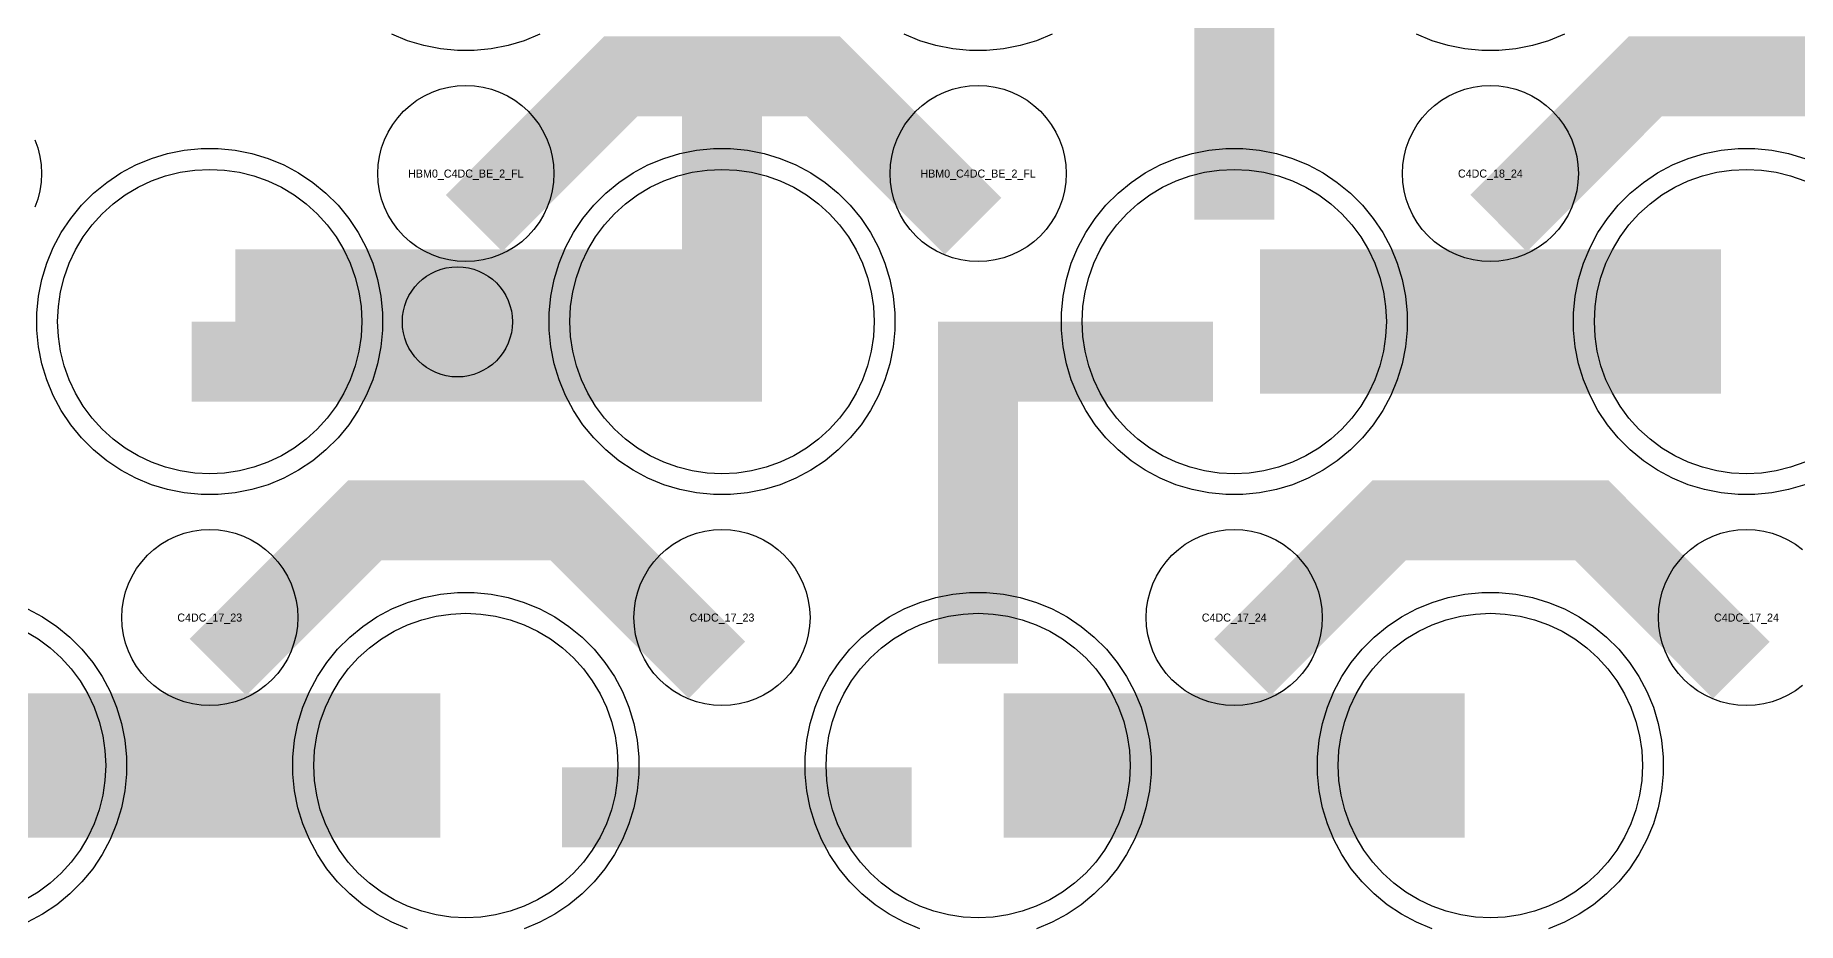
# Model space of a CAD drawing. Extents: x -11880 to 11880, y -14992 to 14992.
# Drawn here: x -4694 to -4144, y -12533 to -12256 of the extents above; entities that cross this region are included whole.
import ezdxf
from ezdxf.enums import TextEntityAlignment as Align

# ---------------------------------------------------------------- set-up
doc = ezdxf.new("R2010")
doc.units = 0
doc.header["$MEASUREMENT"] = 0
for name, color, linetype in [('GDS_775_DT_237', 138, 'CONTINUOUS'), ('RDL1_FS', 34, 'CONTINUOUS'), ('RDL_BS', 160, 'CONTINUOUS')]:
    doc.layers.add(name, color=color, linetype=linetype)

msp = doc.modelspace()

# ---------------------------------------------------------------- linework, layer by layer
at = {"layer": 'RDL1_FS'}
for points in [[(-4640, -12392.919), (-4644.657, -12392.69), (-4649.268, -12392.006), (-4653.791, -12390.874), (-4658.181, -12389.302), (-4662.395, -12387.31), (-4666.395, -12384.912), (-4670.14, -12382.134), (-4673.594, -12379.004), (-4676.724, -12375.55), (-4679.502, -12371.805), (-4681.9, -12367.805), (-4683.892, -12363.591), (-4685.464, -12359.201), (-4686.596, -12354.678), (-4687.28, -12350.067), (-4687.509, -12345.41), (-4687.28, -12340.753), (-4686.596, -12336.142), (-4685.464, -12331.619), (-4683.892, -12327.229), (-4681.9, -12323.015), (-4679.502, -12319.015), (-4676.724, -12315.27), (-4673.594, -12311.816), (-4670.14, -12308.686), (-4666.395, -12305.908), (-4662.395, -12303.51), (-4658.181, -12301.518), (-4653.791, -12299.946), (-4649.268, -12298.814), (-4644.657, -12298.13), (-4640, -12297.901), (-4635.343, -12298.13), (-4630.732, -12298.814), (-4626.209, -12299.946), (-4621.819, -12301.518), (-4617.605, -12303.51), (-4613.605, -12305.908), (-4609.86, -12308.686), (-4606.406, -12311.816), (-4603.276, -12315.27), (-4600.498, -12319.015), (-4598.1, -12323.015), (-4596.108, -12327.229), (-4594.536, -12331.619), (-4593.404, -12336.142), (-4592.72, -12340.753), (-4592.491, -12345.41), (-4592.72, -12350.067), (-4593.404, -12354.678), (-4594.536, -12359.201), (-4596.108, -12363.591), (-4598.1, -12367.805), (-4600.498, -12371.805), (-4603.276, -12375.55), (-4606.406, -12379.004), (-4609.86, -12382.134), (-4613.605, -12384.912), (-4617.605, -12387.31), (-4621.819, -12389.302), (-4626.209, -12390.874), (-4630.732, -12392.006), (-4635.343, -12392.69)], [(-4480, -12392.919), (-4484.657, -12392.69), (-4489.268, -12392.006), (-4493.791, -12390.874), (-4498.181, -12389.302), (-4502.395, -12387.31), (-4506.395, -12384.912), (-4510.14, -12382.134), (-4513.594, -12379.004), (-4516.724, -12375.55), (-4519.502, -12371.805), (-4521.9, -12367.805), (-4523.892, -12363.591), (-4525.464, -12359.201), (-4526.596, -12354.678), (-4527.28, -12350.067), (-4527.509, -12345.41), (-4527.28, -12340.753), (-4526.596, -12336.142), (-4525.464, -12331.619), (-4523.892, -12327.229), (-4521.9, -12323.015), (-4519.502, -12319.015), (-4516.724, -12315.27), (-4513.594, -12311.816), (-4510.14, -12308.686), (-4506.395, -12305.908), (-4502.395, -12303.51), (-4498.181, -12301.518), (-4493.791, -12299.946), (-4489.268, -12298.814), (-4484.657, -12298.13), (-4480, -12297.901), (-4475.343, -12298.13), (-4470.732, -12298.814), (-4466.209, -12299.946), (-4461.819, -12301.518), (-4457.605, -12303.51), (-4453.605, -12305.908), (-4449.86, -12308.686), (-4446.406, -12311.816), (-4443.276, -12315.27), (-4440.498, -12319.015), (-4438.1, -12323.015), (-4436.108, -12327.229), (-4434.536, -12331.619), (-4433.404, -12336.142), (-4432.72, -12340.753), (-4432.491, -12345.41), (-4432.72, -12350.067), (-4433.404, -12354.678), (-4434.536, -12359.201), (-4436.108, -12363.591), (-4438.1, -12367.805), (-4440.498, -12371.805), (-4443.276, -12375.55), (-4446.406, -12379.004), (-4449.86, -12382.134), (-4453.605, -12384.912), (-4457.605, -12387.31), (-4461.819, -12389.302), (-4466.209, -12390.874), (-4470.732, -12392.006), (-4475.343, -12392.69)]]:
    msp.add_lwpolyline(points, close=True, dxfattribs=at)
at = {"layer": 'RDL1_FS', "color": 240, "true_color": 0xed1f24}
for points in [[(-4320, -12392.919), (-4324.657, -12392.69), (-4329.268, -12392.006), (-4333.791, -12390.874), (-4338.181, -12389.302), (-4342.395, -12387.31), (-4346.395, -12384.912), (-4350.14, -12382.134), (-4353.594, -12379.004), (-4356.724, -12375.55), (-4359.502, -12371.805), (-4361.9, -12367.805), (-4363.892, -12363.591), (-4365.464, -12359.201), (-4366.596, -12354.678), (-4367.28, -12350.067), (-4367.509, -12345.41), (-4367.28, -12340.753), (-4366.596, -12336.142), (-4365.464, -12331.619), (-4363.892, -12327.229), (-4361.9, -12323.015), (-4359.502, -12319.015), (-4356.724, -12315.27), (-4353.594, -12311.816), (-4350.14, -12308.686), (-4346.395, -12305.908), (-4342.395, -12303.51), (-4338.181, -12301.518), (-4333.791, -12299.946), (-4329.268, -12298.814), (-4324.657, -12298.13), (-4320, -12297.901), (-4315.343, -12298.13), (-4310.732, -12298.814), (-4306.209, -12299.946), (-4301.819, -12301.518), (-4297.605, -12303.51), (-4293.605, -12305.908), (-4289.86, -12308.686), (-4286.406, -12311.816), (-4283.276, -12315.27), (-4280.498, -12319.015), (-4278.1, -12323.015), (-4276.108, -12327.229), (-4274.536, -12331.619), (-4273.404, -12336.142), (-4272.72, -12340.753), (-4272.491, -12345.41), (-4272.72, -12350.067), (-4273.404, -12354.678), (-4274.536, -12359.201), (-4276.108, -12363.591), (-4278.1, -12367.805), (-4280.498, -12371.805), (-4283.276, -12375.55), (-4286.406, -12379.004), (-4289.86, -12382.134), (-4293.605, -12384.912), (-4297.605, -12387.31), (-4301.819, -12389.302), (-4306.209, -12390.874), (-4310.732, -12392.006), (-4315.343, -12392.69)], [(-4560, -12531.484), (-4564.657, -12531.255), (-4569.268, -12530.571), (-4573.791, -12529.439), (-4578.181, -12527.867), (-4582.395, -12525.875), (-4586.395, -12523.477), (-4590.14, -12520.699), (-4593.594, -12517.569), (-4596.724, -12514.115), (-4599.502, -12510.37), (-4601.9, -12506.37), (-4603.892, -12502.156), (-4605.464, -12497.766), (-4606.596, -12493.243), (-4607.28, -12488.632), (-4607.509, -12483.975), (-4607.28, -12479.318), (-4606.596, -12474.707), (-4605.464, -12470.184), (-4603.892, -12465.794), (-4601.9, -12461.58), (-4599.502, -12457.58), (-4596.724, -12453.835), (-4593.594, -12450.381), (-4590.14, -12447.251), (-4586.395, -12444.473), (-4582.395, -12442.075), (-4578.181, -12440.083), (-4573.791, -12438.511), (-4569.268, -12437.379), (-4564.657, -12436.695), (-4560, -12436.466), (-4555.343, -12436.695), (-4550.732, -12437.379), (-4546.209, -12438.511), (-4541.819, -12440.083), (-4537.605, -12442.075), (-4533.605, -12444.473), (-4529.86, -12447.251), (-4526.406, -12450.381), (-4523.276, -12453.835), (-4520.498, -12457.58), (-4518.1, -12461.58), (-4516.108, -12465.794), (-4514.536, -12470.184), (-4513.404, -12474.707), (-4512.72, -12479.318), (-4512.491, -12483.975), (-4512.72, -12488.632), (-4513.404, -12493.243), (-4514.536, -12497.766), (-4516.108, -12502.156), (-4518.1, -12506.37), (-4520.498, -12510.37), (-4523.276, -12514.115), (-4526.406, -12517.569), (-4529.86, -12520.699), (-4533.605, -12523.477), (-4537.605, -12525.875), (-4541.819, -12527.867), (-4546.209, -12529.439), (-4550.732, -12530.571), (-4555.343, -12531.255)], [(-4400, -12531.484), (-4404.657, -12531.255), (-4409.268, -12530.571), (-4413.791, -12529.439), (-4418.181, -12527.867), (-4422.395, -12525.875), (-4426.395, -12523.477), (-4430.14, -12520.699), (-4433.594, -12517.569), (-4436.724, -12514.115), (-4439.502, -12510.37), (-4441.9, -12506.37), (-4443.892, -12502.156), (-4445.464, -12497.766), (-4446.596, -12493.243), (-4447.28, -12488.632), (-4447.509, -12483.975), (-4447.28, -12479.318), (-4446.596, -12474.707), (-4445.464, -12470.184), (-4443.892, -12465.794), (-4441.9, -12461.58), (-4439.502, -12457.58), (-4436.724, -12453.835), (-4433.594, -12450.381), (-4430.14, -12447.251), (-4426.395, -12444.473), (-4422.395, -12442.075), (-4418.181, -12440.083), (-4413.791, -12438.511), (-4409.268, -12437.379), (-4404.657, -12436.695), (-4400, -12436.466), (-4395.343, -12436.695), (-4390.732, -12437.379), (-4386.209, -12438.511), (-4381.819, -12440.083), (-4377.605, -12442.075), (-4373.605, -12444.473), (-4369.86, -12447.251), (-4366.406, -12450.381), (-4363.276, -12453.835), (-4360.498, -12457.58), (-4358.1, -12461.58), (-4356.108, -12465.794), (-4354.536, -12470.184), (-4353.404, -12474.707), (-4352.72, -12479.318), (-4352.491, -12483.975), (-4352.72, -12488.632), (-4353.404, -12493.243), (-4354.536, -12497.766), (-4356.108, -12502.156), (-4358.1, -12506.37), (-4360.498, -12510.37), (-4363.276, -12514.115), (-4366.406, -12517.569), (-4369.86, -12520.699), (-4373.605, -12523.477), (-4377.605, -12525.875), (-4381.819, -12527.867), (-4386.209, -12529.439), (-4390.732, -12530.571), (-4395.343, -12531.255)], [(-4240, -12531.484), (-4244.657, -12531.255), (-4249.268, -12530.571), (-4253.791, -12529.439), (-4258.181, -12527.867), (-4262.395, -12525.875), (-4266.395, -12523.477), (-4270.14, -12520.699), (-4273.594, -12517.569), (-4276.724, -12514.115), (-4279.502, -12510.37), (-4281.9, -12506.37), (-4283.892, -12502.156), (-4285.464, -12497.766), (-4286.596, -12493.243), (-4287.28, -12488.632), (-4287.509, -12483.975), (-4287.28, -12479.318), (-4286.596, -12474.707), (-4285.464, -12470.184), (-4283.892, -12465.794), (-4281.9, -12461.58), (-4279.502, -12457.58), (-4276.724, -12453.835), (-4273.594, -12450.381), (-4270.14, -12447.251), (-4266.395, -12444.473), (-4262.395, -12442.075), (-4258.181, -12440.083), (-4253.791, -12438.511), (-4249.268, -12437.379), (-4244.657, -12436.695), (-4240, -12436.466), (-4235.343, -12436.695), (-4230.732, -12437.379), (-4226.209, -12438.511), (-4221.819, -12440.083), (-4217.605, -12442.075), (-4213.605, -12444.473), (-4209.86, -12447.251), (-4206.406, -12450.381), (-4203.276, -12453.835), (-4200.498, -12457.58), (-4198.1, -12461.58), (-4196.108, -12465.794), (-4194.536, -12470.184), (-4193.404, -12474.707), (-4192.72, -12479.318), (-4192.491, -12483.975), (-4192.72, -12488.632), (-4193.404, -12493.243), (-4194.536, -12497.766), (-4196.108, -12502.156), (-4198.1, -12506.37), (-4200.498, -12510.37), (-4203.276, -12514.115), (-4206.406, -12517.569), (-4209.86, -12520.699), (-4213.605, -12523.477), (-4217.605, -12525.875), (-4221.819, -12527.867), (-4226.209, -12529.439), (-4230.732, -12530.571), (-4235.343, -12531.255)]]:
    msp.add_lwpolyline(points, close=True, dxfattribs=at)
for points in [[(-4141.819, -12389.302), (-4146.209, -12390.874), (-4150.732, -12392.006), (-4155.343, -12392.69), (-4160, -12392.919), (-4164.657, -12392.69), (-4169.268, -12392.006), (-4173.791, -12390.874), (-4178.181, -12389.302), (-4182.395, -12387.31), (-4186.395, -12384.912), (-4190.14, -12382.134), (-4193.594, -12379.004), (-4196.724, -12375.55), (-4199.502, -12371.805), (-4201.9, -12367.805), (-4203.892, -12363.591), (-4205.464, -12359.201), (-4206.596, -12354.678), (-4207.28, -12350.067), (-4207.509, -12345.41), (-4207.28, -12340.753), (-4206.596, -12336.142), (-4205.464, -12331.619), (-4203.892, -12327.229), (-4201.9, -12323.015), (-4199.502, -12319.015), (-4196.724, -12315.27), (-4193.594, -12311.816), (-4190.14, -12308.686), (-4186.395, -12305.908), (-4182.395, -12303.51), (-4178.181, -12301.518), (-4173.791, -12299.946), (-4169.268, -12298.814), (-4164.657, -12298.13), (-4160, -12297.901), (-4155.343, -12298.13), (-4150.732, -12298.814), (-4146.209, -12299.946), (-4141.819, -12301.518)], [(-4697.605, -12442.075), (-4693.605, -12444.473), (-4689.86, -12447.251), (-4686.406, -12450.381), (-4683.276, -12453.835), (-4680.498, -12457.58), (-4678.1, -12461.58), (-4676.108, -12465.794), (-4674.536, -12470.184), (-4673.404, -12474.707), (-4672.72, -12479.318), (-4672.491, -12483.975), (-4672.72, -12488.632), (-4673.404, -12493.243), (-4674.536, -12497.766), (-4676.108, -12502.156), (-4678.1, -12506.37), (-4680.498, -12510.37), (-4683.276, -12514.115), (-4686.406, -12517.569), (-4689.86, -12520.699), (-4693.605, -12523.477), (-4697.605, -12525.875)]]:
    msp.add_lwpolyline(points, dxfattribs=at)
at = {"layer": 'RDL1_FS'}
for points in [[(-4631.998, -12345.41, 45, 45, 0), (-4559.998, -12345.41, 45, 45, 0)], [(-4559.998, -12345.41, 45, 45, 0), (-4487.998, -12345.41, 45, 45, 0)]]:
    msp.add_lwpolyline(points, format="xyseb", dxfattribs=at)
at = {"layer": 'RDL1_FS', "color": 240, "true_color": 0xed1f24}
for points in [[(-4311.998, -12345.41, 45, 45, 0), (-4239.998, -12345.41, 45, 45, 0)], [(-4239.998, -12345.41, 45, 45, 0), (-4167.998, -12345.41, 45, 45, 0)], [(-4711.998, -12483.975, 45, 45, 0), (-4639.998, -12483.975, 45, 45, 0)], [(-4639.998, -12483.975, 45, 45, 0), (-4567.998, -12483.975, 45, 45, 0)], [(-4391.998, -12483.975, 45, 45, 0), (-4319.998, -12483.975, 45, 45, 0)], [(-4319.998, -12483.975, 45, 45, 0), (-4247.998, -12483.975, 45, 45, 0)]]:
    msp.add_lwpolyline(points, format="xyseb", dxfattribs=at)
at = {"layer": 'RDL1_FS'}
msp.add_circle((-4562.643, -12345.496), 17.2, dxfattribs=at)
at = {"layer": 'RDL_BS', "color": 240, "true_color": 0xed1f24}
for points in [[(-4320, -12313.622, 25, 25, 0), (-4320, -12206.845, 25, 25, 0)], [(-4320, -12237.314, 25, 25, 0), (-4320, -12282.934, 25, 25, 0)], [(-4400, -12452.187, 25, 25, 0), (-4400, -12345.41, 25, 25, 0)], [(-4412.5, -12357.91, 25, 25, 0), (-4326.667, -12357.91, 25, 25, 0)], [(-4372.944, -12357.91, 25, 25, 0), (-4331.74, -12357.91, 25, 25, 0)], [(-4400, -12375.879, 25, 25, 0), (-4400, -12421.499, 25, 25, 0)], [(-4529.984, -12496.988, 25, 25, 0), (-4420.719, -12496.988, 25, 25, 0)]]:
    msp.add_lwpolyline(points, format="xyseb", dxfattribs=at)
at = {"layer": 'RDL_BS'}
for points in [[(-4480, -12370.41, 25, 25, 0), (-4480, -12256.409, 25, 25, 0)], [(-4557.438, -12314.724, 25, 25, 0), (-4511.623, -12268.909, 25, 25, 0), (-4478.07, -12268.909, 25, 25, 0)], [(-4401.599, -12315.623, 25, 25, 0), (-4448.313, -12268.909, 25, 25, 0), (-4478.071, -12268.909, 25, 25, 0)], [(-4237.438, -12314.724, 25, 25, 0), (-4191.623, -12268.909, 25, 25, 0), (-4158.07, -12268.909, 25, 25, 0)], [(-4081.599, -12315.623, 25, 25, 0), (-4128.313, -12268.909, 25, 25, 0), (-4158.071, -12268.909, 25, 25, 0)], [(-4645.603, -12357.91, 25, 25, 0), (-4467.5, -12357.91, 25, 25, 0)], [(-4637.438, -12453.289, 25, 25, 0), (-4591.623, -12407.474, 25, 25, 0), (-4558.07, -12407.474, 25, 25, 0)], [(-4481.599, -12454.188, 25, 25, 0), (-4528.313, -12407.474, 25, 25, 0), (-4558.071, -12407.474, 25, 25, 0)], [(-4317.438, -12453.289, 25, 25, 0), (-4271.623, -12407.474, 25, 25, 0), (-4238.07, -12407.474, 25, 25, 0)], [(-4161.599, -12454.188, 25, 25, 0), (-4208.313, -12407.474, 25, 25, 0), (-4238.071, -12407.474, 25, 25, 0)]]:
    msp.add_lwpolyline(points, format="xyseb", dxfattribs=at)
for points in [[(-4536.885, -12255.72), (-4541.795, -12257.751), (-4546.835, -12259.282), (-4552.062, -12260.328), (-4557.356, -12260.845), (-4562.644, -12260.845), (-4567.938, -12260.328), (-4573.165, -12259.282), (-4578.205, -12257.751), (-4583.115, -12255.72)], [(-4694.598, -12288.703), (-4693.691, -12291.238), (-4693.034, -12293.857), (-4692.638, -12296.529), (-4692.506, -12299.222), (-4692.638, -12301.915), (-4693.034, -12304.587), (-4693.691, -12307.206), (-4694.598, -12309.741)], [(-4142.557, -12459.041), (-4144.72, -12460.644), (-4147.044, -12462.037), (-4149.481, -12463.189), (-4152.016, -12464.096), (-4154.635, -12464.753), (-4157.307, -12465.149), (-4160, -12465.281), (-4162.693, -12465.149), (-4165.365, -12464.753), (-4167.984, -12464.096), (-4170.519, -12463.189), (-4172.956, -12462.037), (-4175.28, -12460.644), (-4177.443, -12459.041), (-4179.442, -12457.229), (-4181.254, -12455.23), (-4182.857, -12453.067), (-4184.25, -12450.743), (-4185.402, -12448.306), (-4186.309, -12445.771), (-4186.966, -12443.152), (-4187.362, -12440.48), (-4187.494, -12437.787), (-4187.362, -12435.094), (-4186.966, -12432.422), (-4186.309, -12429.803), (-4185.402, -12427.268), (-4184.25, -12424.831), (-4182.857, -12422.507), (-4181.254, -12420.344), (-4179.442, -12418.345), (-4177.443, -12416.533), (-4175.28, -12414.93), (-4172.956, -12413.537), (-4170.519, -12412.385), (-4167.984, -12411.478), (-4165.365, -12410.821), (-4162.693, -12410.425), (-4160, -12410.293), (-4157.307, -12410.425), (-4154.635, -12410.821), (-4152.016, -12411.478), (-4149.481, -12412.385), (-4147.044, -12413.537), (-4144.72, -12414.93), (-4142.557, -12416.533)]]:
    msp.add_lwpolyline(points, dxfattribs=at)
at = {"layer": 'RDL_BS', "color": 240, "true_color": 0xed1f24}
for points in [[(-4376.885, -12255.72), (-4381.795, -12257.751), (-4386.835, -12259.282), (-4392.062, -12260.328), (-4397.356, -12260.845), (-4402.644, -12260.845), (-4407.938, -12260.328), (-4413.165, -12259.282), (-4418.205, -12257.751), (-4423.115, -12255.72)], [(-4216.885, -12255.72), (-4221.795, -12257.751), (-4226.835, -12259.282), (-4232.062, -12260.328), (-4237.356, -12260.845), (-4242.644, -12260.845), (-4247.938, -12260.328), (-4253.165, -12259.282), (-4258.205, -12257.751), (-4263.115, -12255.72)], [(-4141.795, -12396.316), (-4146.835, -12397.847), (-4152.062, -12398.893), (-4157.356, -12399.41), (-4162.644, -12399.41), (-4167.938, -12398.893), (-4173.165, -12397.847), (-4178.205, -12396.316), (-4183.115, -12394.285), (-4187.777, -12391.793), (-4192.191, -12388.846), (-4196.292, -12385.484), (-4200.074, -12381.702), (-4203.436, -12377.601), (-4206.383, -12373.187), (-4208.875, -12368.525), (-4210.906, -12363.615), (-4212.437, -12358.575), (-4213.483, -12353.348), (-4214, -12348.054), (-4214, -12342.766), (-4213.483, -12337.472), (-4212.437, -12332.245), (-4210.906, -12327.205), (-4208.875, -12322.295), (-4206.383, -12317.633), (-4203.436, -12313.219), (-4200.074, -12309.118), (-4196.292, -12305.336), (-4192.191, -12301.974), (-4187.777, -12299.027), (-4183.115, -12296.535), (-4178.205, -12294.504), (-4173.165, -12292.973), (-4167.938, -12291.927), (-4162.644, -12291.41), (-4157.356, -12291.41), (-4152.062, -12291.927), (-4146.835, -12292.973), (-4141.795, -12294.504)], [(-4578.205, -12534.881), (-4583.115, -12532.85), (-4587.777, -12530.358), (-4592.191, -12527.411), (-4596.292, -12524.049), (-4600.074, -12520.267), (-4603.436, -12516.166), (-4606.383, -12511.752), (-4608.875, -12507.09), (-4610.906, -12502.18), (-4612.437, -12497.14), (-4613.483, -12491.913), (-4614, -12486.619), (-4614, -12481.331), (-4613.483, -12476.037), (-4612.437, -12470.81), (-4610.906, -12465.77), (-4608.875, -12460.86), (-4606.383, -12456.198), (-4603.436, -12451.784), (-4600.074, -12447.683), (-4596.292, -12443.901), (-4592.191, -12440.539), (-4587.777, -12437.592), (-4583.115, -12435.1), (-4578.205, -12433.069), (-4573.165, -12431.538), (-4567.938, -12430.492), (-4562.644, -12429.975), (-4557.356, -12429.975), (-4552.062, -12430.492), (-4546.835, -12431.538), (-4541.795, -12433.069), (-4536.885, -12435.1), (-4532.223, -12437.592), (-4527.809, -12440.539), (-4523.708, -12443.901), (-4519.926, -12447.683), (-4516.564, -12451.784), (-4513.617, -12456.198), (-4511.125, -12460.86), (-4509.094, -12465.77), (-4507.563, -12470.81), (-4506.517, -12476.037), (-4506, -12481.331), (-4506, -12486.619), (-4506.517, -12491.913), (-4507.563, -12497.14), (-4509.094, -12502.18), (-4511.125, -12507.09), (-4513.617, -12511.752), (-4516.564, -12516.166), (-4519.926, -12520.267), (-4523.708, -12524.049), (-4527.809, -12527.411), (-4532.223, -12530.358), (-4536.885, -12532.85), (-4541.795, -12534.881)], [(-4418.205, -12534.881), (-4423.115, -12532.85), (-4427.777, -12530.358), (-4432.191, -12527.411), (-4436.292, -12524.049), (-4440.074, -12520.267), (-4443.436, -12516.166), (-4446.383, -12511.752), (-4448.875, -12507.09), (-4450.906, -12502.18), (-4452.437, -12497.14), (-4453.483, -12491.913), (-4454, -12486.619), (-4454, -12481.331), (-4453.483, -12476.037), (-4452.437, -12470.81), (-4450.906, -12465.77), (-4448.875, -12460.86), (-4446.383, -12456.198), (-4443.436, -12451.784), (-4440.074, -12447.683), (-4436.292, -12443.901), (-4432.191, -12440.539), (-4427.777, -12437.592), (-4423.115, -12435.1), (-4418.205, -12433.069), (-4413.165, -12431.538), (-4407.938, -12430.492), (-4402.644, -12429.975), (-4397.356, -12429.975), (-4392.062, -12430.492), (-4386.835, -12431.538), (-4381.795, -12433.069), (-4376.885, -12435.1), (-4372.223, -12437.592), (-4367.809, -12440.539), (-4363.708, -12443.901), (-4359.926, -12447.683), (-4356.564, -12451.784), (-4353.617, -12456.198), (-4351.125, -12460.86), (-4349.094, -12465.77), (-4347.563, -12470.81), (-4346.517, -12476.037), (-4346, -12481.331), (-4346, -12486.619), (-4346.517, -12491.913), (-4347.563, -12497.14), (-4349.094, -12502.18), (-4351.125, -12507.09), (-4353.617, -12511.752), (-4356.564, -12516.166), (-4359.926, -12520.267), (-4363.708, -12524.049), (-4367.809, -12527.411), (-4372.223, -12530.358), (-4376.885, -12532.85), (-4381.795, -12534.881)], [(-4258.205, -12534.881), (-4263.115, -12532.85), (-4267.777, -12530.358), (-4272.191, -12527.411), (-4276.292, -12524.049), (-4280.074, -12520.267), (-4283.436, -12516.166), (-4286.383, -12511.752), (-4288.875, -12507.09), (-4290.906, -12502.18), (-4292.437, -12497.14), (-4293.483, -12491.913), (-4294, -12486.619), (-4294, -12481.331), (-4293.483, -12476.037), (-4292.437, -12470.81), (-4290.906, -12465.77), (-4288.875, -12460.86), (-4286.383, -12456.198), (-4283.436, -12451.784), (-4280.074, -12447.683), (-4276.292, -12443.901), (-4272.191, -12440.539), (-4267.777, -12437.592), (-4263.115, -12435.1), (-4258.205, -12433.069), (-4253.165, -12431.538), (-4247.938, -12430.492), (-4242.644, -12429.975), (-4237.356, -12429.975), (-4232.062, -12430.492), (-4226.835, -12431.538), (-4221.795, -12433.069), (-4216.885, -12435.1), (-4212.223, -12437.592), (-4207.809, -12440.539), (-4203.708, -12443.901), (-4199.926, -12447.683), (-4196.564, -12451.784), (-4193.617, -12456.198), (-4191.125, -12460.86), (-4189.094, -12465.77), (-4187.563, -12470.81), (-4186.517, -12476.037), (-4186, -12481.331), (-4186, -12486.619), (-4186.517, -12491.913), (-4187.563, -12497.14), (-4189.094, -12502.18), (-4191.125, -12507.09), (-4193.617, -12511.752), (-4196.564, -12516.166), (-4199.926, -12520.267), (-4203.708, -12524.049), (-4207.809, -12527.411), (-4212.223, -12530.358), (-4216.885, -12532.85), (-4221.795, -12534.881)], [(-4696.885, -12435.1), (-4692.223, -12437.592), (-4687.809, -12440.539), (-4683.708, -12443.901), (-4679.926, -12447.683), (-4676.564, -12451.784), (-4673.617, -12456.198), (-4671.125, -12460.86), (-4669.094, -12465.77), (-4667.563, -12470.81), (-4666.517, -12476.037), (-4666, -12481.331), (-4666, -12486.619), (-4666.517, -12491.913), (-4667.563, -12497.14), (-4669.094, -12502.18), (-4671.125, -12507.09), (-4673.617, -12511.752), (-4676.564, -12516.166), (-4679.926, -12520.267), (-4683.708, -12524.049), (-4687.809, -12527.411), (-4692.223, -12530.358), (-4696.885, -12532.85)]]:
    msp.add_lwpolyline(points, dxfattribs=at)
at = {"layer": 'RDL_BS'}
for points in [[(-4560, -12326.716), (-4562.693, -12326.584), (-4565.365, -12326.188), (-4567.984, -12325.531), (-4570.519, -12324.624), (-4572.956, -12323.472), (-4575.28, -12322.079), (-4577.443, -12320.476), (-4579.442, -12318.664), (-4581.254, -12316.665), (-4582.857, -12314.502), (-4584.25, -12312.178), (-4585.402, -12309.741), (-4586.309, -12307.206), (-4586.966, -12304.587), (-4587.362, -12301.915), (-4587.494, -12299.222), (-4587.362, -12296.529), (-4586.966, -12293.857), (-4586.309, -12291.238), (-4585.402, -12288.703), (-4584.25, -12286.266), (-4582.857, -12283.942), (-4581.254, -12281.779), (-4579.442, -12279.78), (-4577.443, -12277.968), (-4575.28, -12276.365), (-4572.956, -12274.972), (-4570.519, -12273.82), (-4567.984, -12272.913), (-4565.365, -12272.256), (-4562.693, -12271.86), (-4560, -12271.728), (-4557.307, -12271.86), (-4554.635, -12272.256), (-4552.016, -12272.913), (-4549.481, -12273.82), (-4547.044, -12274.972), (-4544.72, -12276.365), (-4542.557, -12277.968), (-4540.558, -12279.78), (-4538.746, -12281.779), (-4537.143, -12283.942), (-4535.75, -12286.266), (-4534.598, -12288.703), (-4533.691, -12291.238), (-4533.034, -12293.857), (-4532.638, -12296.529), (-4532.506, -12299.222), (-4532.638, -12301.915), (-4533.034, -12304.587), (-4533.691, -12307.206), (-4534.598, -12309.741), (-4535.75, -12312.178), (-4537.143, -12314.502), (-4538.746, -12316.665), (-4540.558, -12318.664), (-4542.557, -12320.476), (-4544.72, -12322.079), (-4547.044, -12323.472), (-4549.481, -12324.624), (-4552.016, -12325.531), (-4554.635, -12326.188), (-4557.307, -12326.584)], [(-4400, -12326.716), (-4402.693, -12326.584), (-4405.365, -12326.188), (-4407.984, -12325.531), (-4410.519, -12324.624), (-4412.956, -12323.472), (-4415.28, -12322.079), (-4417.443, -12320.476), (-4419.442, -12318.664), (-4421.254, -12316.665), (-4422.857, -12314.502), (-4424.25, -12312.178), (-4425.402, -12309.741), (-4426.309, -12307.206), (-4426.966, -12304.587), (-4427.362, -12301.915), (-4427.494, -12299.222), (-4427.362, -12296.529), (-4426.966, -12293.857), (-4426.309, -12291.238), (-4425.402, -12288.703), (-4424.25, -12286.266), (-4422.857, -12283.942), (-4421.254, -12281.779), (-4419.442, -12279.78), (-4417.443, -12277.968), (-4415.28, -12276.365), (-4412.956, -12274.972), (-4410.519, -12273.82), (-4407.984, -12272.913), (-4405.365, -12272.256), (-4402.693, -12271.86), (-4400, -12271.728), (-4397.307, -12271.86), (-4394.635, -12272.256), (-4392.016, -12272.913), (-4389.481, -12273.82), (-4387.044, -12274.972), (-4384.72, -12276.365), (-4382.557, -12277.968), (-4380.558, -12279.78), (-4378.746, -12281.779), (-4377.143, -12283.942), (-4375.75, -12286.266), (-4374.598, -12288.703), (-4373.691, -12291.238), (-4373.034, -12293.857), (-4372.638, -12296.529), (-4372.506, -12299.222), (-4372.638, -12301.915), (-4373.034, -12304.587), (-4373.691, -12307.206), (-4374.598, -12309.741), (-4375.75, -12312.178), (-4377.143, -12314.502), (-4378.746, -12316.665), (-4380.558, -12318.664), (-4382.557, -12320.476), (-4384.72, -12322.079), (-4387.044, -12323.472), (-4389.481, -12324.624), (-4392.016, -12325.531), (-4394.635, -12326.188), (-4397.307, -12326.584)], [(-4240, -12326.716), (-4242.693, -12326.584), (-4245.365, -12326.188), (-4247.984, -12325.531), (-4250.519, -12324.624), (-4252.956, -12323.472), (-4255.28, -12322.079), (-4257.443, -12320.476), (-4259.442, -12318.664), (-4261.254, -12316.665), (-4262.857, -12314.502), (-4264.25, -12312.178), (-4265.402, -12309.741), (-4266.309, -12307.206), (-4266.966, -12304.587), (-4267.362, -12301.915), (-4267.494, -12299.222), (-4267.362, -12296.529), (-4266.966, -12293.857), (-4266.309, -12291.238), (-4265.402, -12288.703), (-4264.25, -12286.266), (-4262.857, -12283.942), (-4261.254, -12281.779), (-4259.442, -12279.78), (-4257.443, -12277.968), (-4255.28, -12276.365), (-4252.956, -12274.972), (-4250.519, -12273.82), (-4247.984, -12272.913), (-4245.365, -12272.256), (-4242.693, -12271.86), (-4240, -12271.728), (-4237.307, -12271.86), (-4234.635, -12272.256), (-4232.016, -12272.913), (-4229.481, -12273.82), (-4227.044, -12274.972), (-4224.72, -12276.365), (-4222.557, -12277.968), (-4220.558, -12279.78), (-4218.746, -12281.779), (-4217.143, -12283.942), (-4215.75, -12286.266), (-4214.598, -12288.703), (-4213.691, -12291.238), (-4213.034, -12293.857), (-4212.638, -12296.529), (-4212.506, -12299.222), (-4212.638, -12301.915), (-4213.034, -12304.587), (-4213.691, -12307.206), (-4214.598, -12309.741), (-4215.75, -12312.178), (-4217.143, -12314.502), (-4218.746, -12316.665), (-4220.558, -12318.664), (-4222.557, -12320.476), (-4224.72, -12322.079), (-4227.044, -12323.472), (-4229.481, -12324.624), (-4232.016, -12325.531), (-4234.635, -12326.188), (-4237.307, -12326.584)], [(-4642.644, -12399.41), (-4647.938, -12398.893), (-4653.165, -12397.847), (-4658.205, -12396.316), (-4663.115, -12394.285), (-4667.777, -12391.793), (-4672.191, -12388.846), (-4676.292, -12385.484), (-4680.074, -12381.702), (-4683.436, -12377.601), (-4686.383, -12373.187), (-4688.875, -12368.525), (-4690.906, -12363.615), (-4692.437, -12358.575), (-4693.483, -12353.348), (-4694, -12348.054), (-4694, -12342.766), (-4693.483, -12337.472), (-4692.437, -12332.245), (-4690.906, -12327.205), (-4688.875, -12322.295), (-4686.383, -12317.633), (-4683.436, -12313.219), (-4680.074, -12309.118), (-4676.292, -12305.336), (-4672.191, -12301.974), (-4667.777, -12299.027), (-4663.115, -12296.535), (-4658.205, -12294.504), (-4653.165, -12292.973), (-4647.938, -12291.927), (-4642.644, -12291.41), (-4637.356, -12291.41), (-4632.062, -12291.927), (-4626.835, -12292.973), (-4621.795, -12294.504), (-4616.885, -12296.535), (-4612.223, -12299.027), (-4607.809, -12301.974), (-4603.708, -12305.336), (-4599.926, -12309.118), (-4596.564, -12313.219), (-4593.617, -12317.633), (-4591.125, -12322.295), (-4589.094, -12327.205), (-4587.563, -12332.245), (-4586.517, -12337.472), (-4586, -12342.766), (-4586, -12348.054), (-4586.517, -12353.348), (-4587.563, -12358.575), (-4589.094, -12363.615), (-4591.125, -12368.525), (-4593.617, -12373.187), (-4596.564, -12377.601), (-4599.926, -12381.702), (-4603.708, -12385.484), (-4607.809, -12388.846), (-4612.223, -12391.793), (-4616.885, -12394.285), (-4621.795, -12396.316), (-4626.835, -12397.847), (-4632.062, -12398.893), (-4637.356, -12399.41)], [(-4482.644, -12399.41), (-4487.938, -12398.893), (-4493.165, -12397.847), (-4498.205, -12396.316), (-4503.115, -12394.285), (-4507.777, -12391.793), (-4512.191, -12388.846), (-4516.292, -12385.484), (-4520.074, -12381.702), (-4523.436, -12377.601), (-4526.383, -12373.187), (-4528.875, -12368.525), (-4530.906, -12363.615), (-4532.437, -12358.575), (-4533.483, -12353.348), (-4534, -12348.054), (-4534, -12342.766), (-4533.483, -12337.472), (-4532.437, -12332.245), (-4530.906, -12327.205), (-4528.875, -12322.295), (-4526.383, -12317.633), (-4523.436, -12313.219), (-4520.074, -12309.118), (-4516.292, -12305.336), (-4512.191, -12301.974), (-4507.777, -12299.027), (-4503.115, -12296.535), (-4498.205, -12294.504), (-4493.165, -12292.973), (-4487.938, -12291.927), (-4482.644, -12291.41), (-4477.356, -12291.41), (-4472.062, -12291.927), (-4466.835, -12292.973), (-4461.795, -12294.504), (-4456.885, -12296.535), (-4452.223, -12299.027), (-4447.809, -12301.974), (-4443.708, -12305.336), (-4439.926, -12309.118), (-4436.564, -12313.219), (-4433.617, -12317.633), (-4431.125, -12322.295), (-4429.094, -12327.205), (-4427.563, -12332.245), (-4426.517, -12337.472), (-4426, -12342.766), (-4426, -12348.054), (-4426.517, -12353.348), (-4427.563, -12358.575), (-4429.094, -12363.615), (-4431.125, -12368.525), (-4433.617, -12373.187), (-4436.564, -12377.601), (-4439.926, -12381.702), (-4443.708, -12385.484), (-4447.809, -12388.846), (-4452.223, -12391.793), (-4456.885, -12394.285), (-4461.795, -12396.316), (-4466.835, -12397.847), (-4472.062, -12398.893), (-4477.356, -12399.41)], [(-4640, -12465.281), (-4642.693, -12465.149), (-4645.365, -12464.753), (-4647.984, -12464.096), (-4650.519, -12463.189), (-4652.956, -12462.037), (-4655.28, -12460.644), (-4657.443, -12459.041), (-4659.442, -12457.229), (-4661.254, -12455.23), (-4662.857, -12453.067), (-4664.25, -12450.743), (-4665.402, -12448.306), (-4666.309, -12445.771), (-4666.966, -12443.152), (-4667.362, -12440.48), (-4667.494, -12437.787), (-4667.362, -12435.094), (-4666.966, -12432.422), (-4666.309, -12429.803), (-4665.402, -12427.268), (-4664.25, -12424.831), (-4662.857, -12422.507), (-4661.254, -12420.344), (-4659.442, -12418.345), (-4657.443, -12416.533), (-4655.28, -12414.93), (-4652.956, -12413.537), (-4650.519, -12412.385), (-4647.984, -12411.478), (-4645.365, -12410.821), (-4642.693, -12410.425), (-4640, -12410.293), (-4637.307, -12410.425), (-4634.635, -12410.821), (-4632.016, -12411.478), (-4629.481, -12412.385), (-4627.044, -12413.537), (-4624.72, -12414.93), (-4622.557, -12416.533), (-4620.558, -12418.345), (-4618.746, -12420.344), (-4617.143, -12422.507), (-4615.75, -12424.831), (-4614.598, -12427.268), (-4613.691, -12429.803), (-4613.034, -12432.422), (-4612.638, -12435.094), (-4612.506, -12437.787), (-4612.638, -12440.48), (-4613.034, -12443.152), (-4613.691, -12445.771), (-4614.598, -12448.306), (-4615.75, -12450.743), (-4617.143, -12453.067), (-4618.746, -12455.23), (-4620.558, -12457.229), (-4622.557, -12459.041), (-4624.72, -12460.644), (-4627.044, -12462.037), (-4629.481, -12463.189), (-4632.016, -12464.096), (-4634.635, -12464.753), (-4637.307, -12465.149)], [(-4480, -12465.281), (-4482.693, -12465.149), (-4485.365, -12464.753), (-4487.984, -12464.096), (-4490.519, -12463.189), (-4492.956, -12462.037), (-4495.28, -12460.644), (-4497.443, -12459.041), (-4499.442, -12457.229), (-4501.254, -12455.23), (-4502.857, -12453.067), (-4504.25, -12450.743), (-4505.402, -12448.306), (-4506.309, -12445.771), (-4506.966, -12443.152), (-4507.362, -12440.48), (-4507.494, -12437.787), (-4507.362, -12435.094), (-4506.966, -12432.422), (-4506.309, -12429.803), (-4505.402, -12427.268), (-4504.25, -12424.831), (-4502.857, -12422.507), (-4501.254, -12420.344), (-4499.442, -12418.345), (-4497.443, -12416.533), (-4495.28, -12414.93), (-4492.956, -12413.537), (-4490.519, -12412.385), (-4487.984, -12411.478), (-4485.365, -12410.821), (-4482.693, -12410.425), (-4480, -12410.293), (-4477.307, -12410.425), (-4474.635, -12410.821), (-4472.016, -12411.478), (-4469.481, -12412.385), (-4467.044, -12413.537), (-4464.72, -12414.93), (-4462.557, -12416.533), (-4460.558, -12418.345), (-4458.746, -12420.344), (-4457.143, -12422.507), (-4455.75, -12424.831), (-4454.598, -12427.268), (-4453.691, -12429.803), (-4453.034, -12432.422), (-4452.638, -12435.094), (-4452.506, -12437.787), (-4452.638, -12440.48), (-4453.034, -12443.152), (-4453.691, -12445.771), (-4454.598, -12448.306), (-4455.75, -12450.743), (-4457.143, -12453.067), (-4458.746, -12455.23), (-4460.558, -12457.229), (-4462.557, -12459.041), (-4464.72, -12460.644), (-4467.044, -12462.037), (-4469.481, -12463.189), (-4472.016, -12464.096), (-4474.635, -12464.753), (-4477.307, -12465.149)], [(-4320, -12465.281), (-4322.693, -12465.149), (-4325.365, -12464.753), (-4327.984, -12464.096), (-4330.519, -12463.189), (-4332.956, -12462.037), (-4335.28, -12460.644), (-4337.443, -12459.041), (-4339.442, -12457.229), (-4341.254, -12455.23), (-4342.857, -12453.067), (-4344.25, -12450.743), (-4345.402, -12448.306), (-4346.309, -12445.771), (-4346.966, -12443.152), (-4347.362, -12440.48), (-4347.494, -12437.787), (-4347.362, -12435.094), (-4346.966, -12432.422), (-4346.309, -12429.803), (-4345.402, -12427.268), (-4344.25, -12424.831), (-4342.857, -12422.507), (-4341.254, -12420.344), (-4339.442, -12418.345), (-4337.443, -12416.533), (-4335.28, -12414.93), (-4332.956, -12413.537), (-4330.519, -12412.385), (-4327.984, -12411.478), (-4325.365, -12410.821), (-4322.693, -12410.425), (-4320, -12410.293), (-4317.307, -12410.425), (-4314.635, -12410.821), (-4312.016, -12411.478), (-4309.481, -12412.385), (-4307.044, -12413.537), (-4304.72, -12414.93), (-4302.557, -12416.533), (-4300.558, -12418.345), (-4298.746, -12420.344), (-4297.143, -12422.507), (-4295.75, -12424.831), (-4294.598, -12427.268), (-4293.691, -12429.803), (-4293.034, -12432.422), (-4292.638, -12435.094), (-4292.506, -12437.787), (-4292.638, -12440.48), (-4293.034, -12443.152), (-4293.691, -12445.771), (-4294.598, -12448.306), (-4295.75, -12450.743), (-4297.143, -12453.067), (-4298.746, -12455.23), (-4300.558, -12457.229), (-4302.557, -12459.041), (-4304.72, -12460.644), (-4307.044, -12462.037), (-4309.481, -12463.189), (-4312.016, -12464.096), (-4314.635, -12464.753), (-4317.307, -12465.149)]]:
    msp.add_lwpolyline(points, close=True, dxfattribs=at)
at = {"layer": 'RDL_BS', "color": 240, "true_color": 0xed1f24}
msp.add_lwpolyline([(-4322.644, -12399.41), (-4327.938, -12398.893), (-4333.165, -12397.847), (-4338.205, -12396.316), (-4343.115, -12394.285), (-4347.777, -12391.793), (-4352.191, -12388.846), (-4356.292, -12385.484), (-4360.074, -12381.702), (-4363.436, -12377.601), (-4366.383, -12373.187), (-4368.875, -12368.525), (-4370.906, -12363.615), (-4372.437, -12358.575), (-4373.483, -12353.348), (-4374, -12348.054), (-4374, -12342.766), (-4373.483, -12337.472), (-4372.437, -12332.245), (-4370.906, -12327.205), (-4368.875, -12322.295), (-4366.383, -12317.633), (-4363.436, -12313.219), (-4360.074, -12309.118), (-4356.292, -12305.336), (-4352.191, -12301.974), (-4347.777, -12299.027), (-4343.115, -12296.535), (-4338.205, -12294.504), (-4333.165, -12292.973), (-4327.938, -12291.927), (-4322.644, -12291.41), (-4317.356, -12291.41), (-4312.062, -12291.927), (-4306.835, -12292.973), (-4301.795, -12294.504), (-4296.885, -12296.535), (-4292.223, -12299.027), (-4287.809, -12301.974), (-4283.708, -12305.336), (-4279.926, -12309.118), (-4276.564, -12313.219), (-4273.617, -12317.633), (-4271.125, -12322.295), (-4269.094, -12327.205), (-4267.563, -12332.245), (-4266.517, -12337.472), (-4266, -12342.766), (-4266, -12348.054), (-4266.517, -12353.348), (-4267.563, -12358.575), (-4269.094, -12363.615), (-4271.125, -12368.525), (-4273.617, -12373.187), (-4276.564, -12377.601), (-4279.926, -12381.702), (-4283.708, -12385.484), (-4287.809, -12388.846), (-4292.223, -12391.793), (-4296.885, -12394.285), (-4301.795, -12396.316), (-4306.835, -12397.847), (-4312.062, -12398.893), (-4317.356, -12399.41)], close=True, dxfattribs=at)

# ---------------------------------------------------------------- texts
at = {"layer": 'GDS_775_DT_237'}
for s, p in [('HBM0_C4DC_BE_2_FL', (-4560, -12299.222)), ('HBM0_C4DC_BE_2_FL', (-4560, -12299.222)), ('HBM0_C4DC_BE_2_FL', (-4400, -12299.222)), ('HBM0_C4DC_BE_2_FL', (-4400, -12299.222)), ('C4DC_18_24', (-4240, -12299.222)), ('C4DC_18_24', (-4240, -12299.222)), ('C4DC_17_23', (-4640, -12437.787)), ('C4DC_17_23', (-4640, -12437.787)), ('C4DC_17_23', (-4480, -12437.787)), ('C4DC_17_23', (-4480, -12437.787)), ('C4DC_17_24', (-4320, -12437.787)), ('C4DC_17_24', (-4320, -12437.787)), ('C4DC_17_24', (-4160, -12437.787)), ('C4DC_17_24', (-4160, -12437.787))]:
    msp.add_text(s, height=2.5, dxfattribs=at).set_placement(p, align=Align.MIDDLE_CENTER)

doc.saveas('drawing.dxf')
